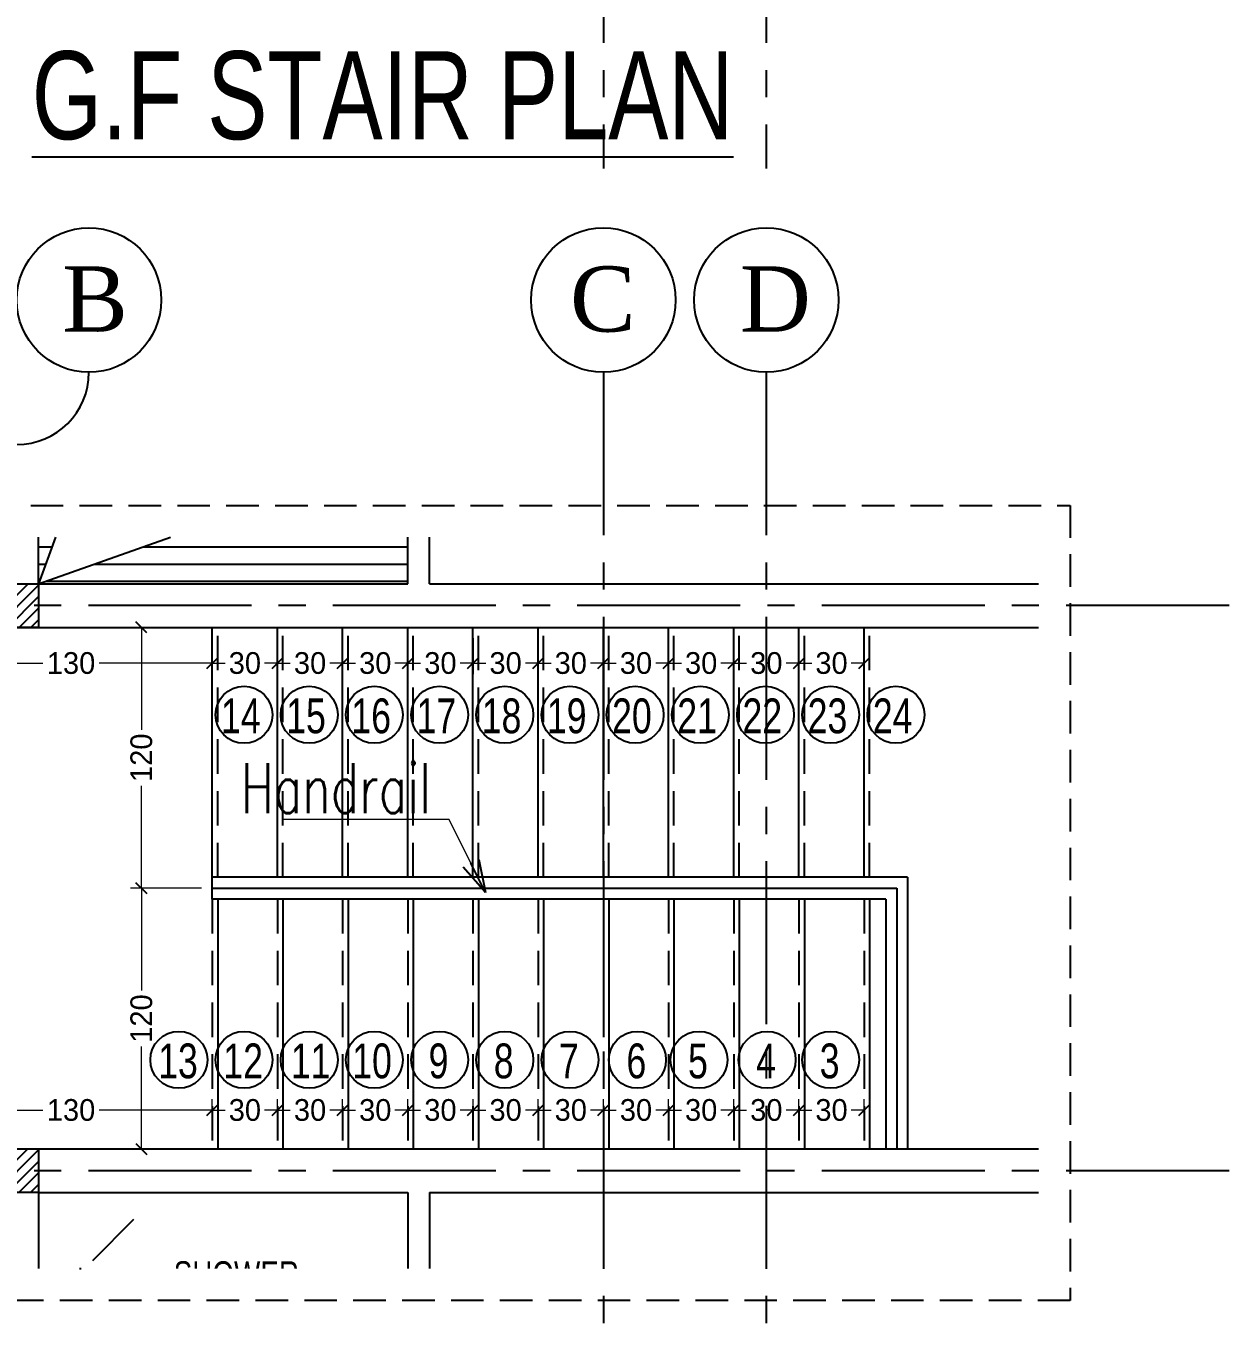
# Model space of a CAD drawing. Header units: centimetres. Extents: x 7997 to 116674, y 1017 to 13844.
# Drawn here: x 83506 to 84060, y 9574 to 10170 of the extents above; entities that cross this region are included whole.
import ezdxf
from ezdxf.enums import TextEntityAlignment as Align
from ezdxf.xclip import XClip

# ---------------------------------------------------------------- set-up
doc = ezdxf.new("R2010")
doc.units = ezdxf.units.CM
doc.header["$LTSCALE"] = 200
doc.header["$XCLIPFRAME"] = 0
doc.header["$PDMODE"] = 2
for name, pattern in [('$1$HIDDEN2', [4.7625, 3.175, -1.5875]), ('A-106-Typical Floor Plan$0$HIDDEN', [0.375, 0.25, -0.125]), ('CENTER2', [1.125, 0.75, -0.125, 0.125, -0.125]), ('DASHED2', [0.375, 0.25, -0.125])]:
    doc.linetypes.add(name, pattern=pattern)
for name, color, linetype in [('$1$STEPS', 7, 'Continuous'), ('AXIS', 9, 'CENTER2'), ('BATH-FUR', 8, 'Continuous'), ('COL', 1, 'Continuous'), ('CPBRD-LINES', 11, 'Continuous'), ('DIM', 11, 'Continuous'), ('GRID', 9, 'DASHED2'), ('STEPS NUMBERING', 7, 'Continuous'), ('TXT', 6, 'Continuous'), ('ZZ', 240, 'Continuous')]:
    doc.layers.add(name, color=color, linetype=linetype)
doc.layers.add('TEXT', color=6, linetype='Continuous', lineweight=18)
doc.layers.add('WALL', color=3, linetype='Continuous', lineweight=25)
doc.styles.add('STYLE1', font='times.ttf')
doc.styles.add('STYLE5', font='romans.shx', dxfattribs={"width": 0.8})
doc.styles.add('style8', font='swisscl.ttf', dxfattribs={"width": 0.8})
doc.styles.add('T2', font='')
doc.styles.get('T2').set_extended_font_data('Elisia')
doc.dimstyles.new('NORMAL', dxfattribs={"dimtxt": 18, "dimasz": 5, "dimexe": 5, "dimexo": 5, "dimgap": 1, "dimtad": 0, "dimdec": 0, "dimdsep": 46, "dimtxsty": 'T2', "dimblk1": 'OBLIQUE', "dimblk2": 'OBLIQUE', "dimsah": 1, "dimcen": 0.09, "dimclrd": 4, "dimclre": 4, "dimclrt": 6, "dimadec": 0, "dimazin": 0, "dimtfac": 1, "dimtdec": 0, "dimtofl": 0, "dimtmove": 1, "dimatfit": 2, "dimldrblk": 'OPEN30', "dimfxl": 0, "dimtolj": 1, "dimtzin": 0, "dimlwd": 5, "dimlwe": 5, "dimarcsym": 0})
doc.dimstyles.new('NORMAL-1', dxfattribs={"dimtxt": 10, "dimasz": 5, "dimexe": 5, "dimexo": 5, "dimgap": 1, "dimtad": 0, "dimdec": 0, "dimdsep": 46, "dimtxsty": 'T2', "dimblk1": 'OBLIQUE', "dimblk2": 'OBLIQUE', "dimsah": 1, "dimcen": 0.09, "dimclrd": 4, "dimclre": 4, "dimclrt": 6, "dimadec": 0, "dimazin": 0, "dimtfac": 1, "dimtdec": 0, "dimtofl": 0, "dimtmove": 1, "dimatfit": 3, "dimldrblk": 'OPEN30', "dimfxl": 0, "dimtolj": 1, "dimtzin": 0, "dimlwd": 5, "dimlwe": 5, "dimarcsym": 0})
pattern_1 = [(360, (-18575.255, 12335.017), (9e-15, 7.9375), [])]
pattern_2 = [(45, (-33014.8116, -54636.4848), (-2.65165043, 2.65165043), [])]

# ---------------------------------------------------------------- blocks, each defined once
blk = doc.blocks.new('_OBLIQUE')
at = {"color": 0, "linetype": 'ByBlock'}
blk.add_line((-0.5, -0.5), (0.5, 0.5), dxfattribs=at)
blk = doc.blocks.new('*D626')
at = {"layer": 'Defpoints', "color": 0, "transparency": 16777216}
for p in [(83591.67, 9670.78), (83461.67, 9652.91), (83591.67, 9652.91)]:
    blk.add_point(p, dxfattribs=at)
at = {"layer": 'DIM', "color": 4, "lineweight": 5, "transparency": 16777216}
for p, q in [((83461.67, 9657.91), (83461.67, 9675.78)), ((83591.67, 9657.91), (83591.67, 9675.78)), ((83461.67, 9670.78), (83513.76, 9670.78)), ((83591.67, 9670.78), (83539.57, 9670.78))]:
    blk.add_line(p, q, dxfattribs=at)
at = {"layer": 'DIM', "color": 4, "lineweight": 5, "transparency": 16777216, "xscale": 5, "yscale": 5, "zscale": 5, "rotation": 180}
blk.add_blockref('_OBLIQUE', (83461.67, 9670.78), dxfattribs=at)
at = {"layer": 'DIM', "color": 4, "lineweight": 5, "transparency": 16777216, "xscale": 5, "yscale": 5, "zscale": 5}
blk.add_blockref('_OBLIQUE', (83591.67, 9670.78), dxfattribs=at)
at = {"layer": 'DIM', "color": 6, "transparency": 16777216, "insert": (83526.67, 9670.78), "char_height": 10, "attachment_point": 5, "style": 'T2'}
blk.add_mtext('\\A1;130', dxfattribs=at)
blk = doc.blocks.new('_Open30')
at = {"color": 0, "linetype": 'ByBlock', "lineweight": -2}
for p, q in [((-1, 0.268), (0, 0)), ((0, 0), (-1, -0.268)), ((0, 0), (-1, 0))]:
    blk.add_line(p, q, dxfattribs=at)
blk = doc.blocks.new('*D627')
at = {"layer": 'Defpoints', "color": 0, "transparency": 16777216}
for p in [(83621.67, 9670.78), (83591.67, 9652.91), (83621.67, 9652.91)]:
    blk.add_point(p, dxfattribs=at)
at = {"layer": 'DIM', "color": 4, "lineweight": 5, "transparency": 16777216}
for p, q in [((83591.67, 9657.91), (83591.67, 9675.78)), ((83621.67, 9657.91), (83621.67, 9675.78)), ((83591.67, 9670.78), (83597.57, 9670.78)), ((83621.67, 9670.78), (83615.76, 9670.78))]:
    blk.add_line(p, q, dxfattribs=at)
at = {"layer": 'DIM', "color": 4, "lineweight": 5, "transparency": 16777216, "xscale": 5, "yscale": 5, "zscale": 5, "rotation": 180}
blk.add_blockref('_OBLIQUE', (83591.67, 9670.78), dxfattribs=at)
at = {"layer": 'DIM', "color": 4, "lineweight": 5, "transparency": 16777216, "xscale": 5, "yscale": 5, "zscale": 5}
blk.add_blockref('_OBLIQUE', (83621.67, 9670.78), dxfattribs=at)
at = {"layer": 'DIM', "color": 6, "transparency": 16777216, "insert": (83606.67, 9670.78), "char_height": 10, "attachment_point": 5, "style": 'T2'}
blk.add_mtext('\\A1;30', dxfattribs=at)
blk = doc.blocks.new('*D628')
at = {"layer": 'Defpoints', "color": 0, "transparency": 16777216}
for p in [(83651.67, 9670.78), (83621.67, 9652.91), (83651.67, 9652.91)]:
    blk.add_point(p, dxfattribs=at)
at = {"layer": 'DIM', "color": 4, "lineweight": 5, "transparency": 16777216}
for p, q in [((83621.67, 9657.91), (83621.67, 9675.78)), ((83651.67, 9657.91), (83651.67, 9675.78)), ((83621.67, 9670.78), (83627.57, 9670.78)), ((83651.67, 9670.78), (83645.76, 9670.78))]:
    blk.add_line(p, q, dxfattribs=at)
at = {"layer": 'DIM', "color": 4, "lineweight": 5, "transparency": 16777216, "xscale": 5, "yscale": 5, "zscale": 5, "rotation": 180}
blk.add_blockref('_OBLIQUE', (83621.67, 9670.78), dxfattribs=at)
at = {"layer": 'DIM', "color": 4, "lineweight": 5, "transparency": 16777216, "xscale": 5, "yscale": 5, "zscale": 5}
blk.add_blockref('_OBLIQUE', (83651.67, 9670.78), dxfattribs=at)
at = {"layer": 'DIM', "color": 6, "transparency": 16777216, "insert": (83636.67, 9670.78), "char_height": 10, "attachment_point": 5, "style": 'T2'}
blk.add_mtext('\\A1;30', dxfattribs=at)
blk = doc.blocks.new('*D629')
at = {"layer": 'Defpoints', "color": 0, "transparency": 16777216}
for p in [(83681.67, 9670.78), (83651.67, 9652.91), (83681.67, 9652.91)]:
    blk.add_point(p, dxfattribs=at)
at = {"layer": 'DIM', "color": 4, "lineweight": 5, "transparency": 16777216}
for p, q in [((83651.67, 9657.91), (83651.67, 9675.78)), ((83681.67, 9657.91), (83681.67, 9675.78)), ((83651.67, 9670.78), (83657.57, 9670.78)), ((83681.67, 9670.78), (83675.76, 9670.78))]:
    blk.add_line(p, q, dxfattribs=at)
at = {"layer": 'DIM', "color": 4, "lineweight": 5, "transparency": 16777216, "xscale": 5, "yscale": 5, "zscale": 5, "rotation": 180}
blk.add_blockref('_OBLIQUE', (83651.67, 9670.78), dxfattribs=at)
at = {"layer": 'DIM', "color": 4, "lineweight": 5, "transparency": 16777216, "xscale": 5, "yscale": 5, "zscale": 5}
blk.add_blockref('_OBLIQUE', (83681.67, 9670.78), dxfattribs=at)
at = {"layer": 'DIM', "color": 6, "transparency": 16777216, "insert": (83666.67, 9670.78), "char_height": 10, "attachment_point": 5, "style": 'T2'}
blk.add_mtext('\\A1;30', dxfattribs=at)
blk = doc.blocks.new('*D630')
at = {"layer": 'Defpoints', "color": 0, "transparency": 16777216}
for p in [(83711.67, 9670.78), (83681.67, 9652.91), (83711.67, 9652.91)]:
    blk.add_point(p, dxfattribs=at)
at = {"layer": 'DIM', "color": 4, "lineweight": 5, "transparency": 16777216}
for p, q in [((83681.67, 9657.91), (83681.67, 9675.78)), ((83711.67, 9657.91), (83711.67, 9675.78)), ((83681.67, 9670.78), (83687.57, 9670.78)), ((83711.67, 9670.78), (83705.76, 9670.78))]:
    blk.add_line(p, q, dxfattribs=at)
at = {"layer": 'DIM', "color": 4, "lineweight": 5, "transparency": 16777216, "xscale": 5, "yscale": 5, "zscale": 5, "rotation": 180}
blk.add_blockref('_OBLIQUE', (83681.67, 9670.78), dxfattribs=at)
at = {"layer": 'DIM', "color": 4, "lineweight": 5, "transparency": 16777216, "xscale": 5, "yscale": 5, "zscale": 5}
blk.add_blockref('_OBLIQUE', (83711.67, 9670.78), dxfattribs=at)
at = {"layer": 'DIM', "color": 6, "transparency": 16777216, "insert": (83696.67, 9670.78), "char_height": 10, "attachment_point": 5, "style": 'T2'}
blk.add_mtext('\\A1;30', dxfattribs=at)
blk = doc.blocks.new('*D631')
at = {"layer": 'Defpoints', "color": 0, "transparency": 16777216}
for p in [(83741.67, 9670.78), (83711.67, 9652.91), (83741.67, 9652.91)]:
    blk.add_point(p, dxfattribs=at)
at = {"layer": 'DIM', "color": 4, "lineweight": 5, "transparency": 16777216}
for p, q in [((83711.67, 9657.91), (83711.67, 9675.78)), ((83741.67, 9657.91), (83741.67, 9675.78)), ((83711.67, 9670.78), (83717.57, 9670.78)), ((83741.67, 9670.78), (83735.76, 9670.78))]:
    blk.add_line(p, q, dxfattribs=at)
at = {"layer": 'DIM', "color": 4, "lineweight": 5, "transparency": 16777216, "xscale": 5, "yscale": 5, "zscale": 5, "rotation": 180}
blk.add_blockref('_OBLIQUE', (83711.67, 9670.78), dxfattribs=at)
at = {"layer": 'DIM', "color": 4, "lineweight": 5, "transparency": 16777216, "xscale": 5, "yscale": 5, "zscale": 5}
blk.add_blockref('_OBLIQUE', (83741.67, 9670.78), dxfattribs=at)
at = {"layer": 'DIM', "color": 6, "transparency": 16777216, "insert": (83726.67, 9670.78), "char_height": 10, "attachment_point": 5, "style": 'T2'}
blk.add_mtext('\\A1;30', dxfattribs=at)
blk = doc.blocks.new('*D632')
at = {"layer": 'Defpoints', "color": 0, "transparency": 16777216}
for p in [(83771.67, 9670.78), (83741.67, 9652.91), (83771.67, 9652.91)]:
    blk.add_point(p, dxfattribs=at)
at = {"layer": 'DIM', "color": 4, "lineweight": 5, "transparency": 16777216}
for p, q in [((83741.67, 9657.91), (83741.67, 9675.78)), ((83771.67, 9657.91), (83771.67, 9675.78)), ((83741.67, 9670.78), (83747.57, 9670.78)), ((83771.67, 9670.78), (83765.76, 9670.78))]:
    blk.add_line(p, q, dxfattribs=at)
at = {"layer": 'DIM', "color": 4, "lineweight": 5, "transparency": 16777216, "xscale": 5, "yscale": 5, "zscale": 5, "rotation": 180}
blk.add_blockref('_OBLIQUE', (83741.67, 9670.78), dxfattribs=at)
at = {"layer": 'DIM', "color": 4, "lineweight": 5, "transparency": 16777216, "xscale": 5, "yscale": 5, "zscale": 5}
blk.add_blockref('_OBLIQUE', (83771.67, 9670.78), dxfattribs=at)
at = {"layer": 'DIM', "color": 6, "transparency": 16777216, "insert": (83756.67, 9670.78), "char_height": 10, "attachment_point": 5, "style": 'T2'}
blk.add_mtext('\\A1;30', dxfattribs=at)
blk = doc.blocks.new('*D633')
at = {"layer": 'Defpoints', "color": 0, "transparency": 16777216}
for p in [(83801.67, 9670.78), (83771.67, 9652.91), (83801.67, 9652.91)]:
    blk.add_point(p, dxfattribs=at)
at = {"layer": 'DIM', "color": 4, "lineweight": 5, "transparency": 16777216}
for p, q in [((83771.67, 9657.91), (83771.67, 9675.78)), ((83801.67, 9657.91), (83801.67, 9675.78)), ((83771.67, 9670.78), (83777.57, 9670.78)), ((83801.67, 9670.78), (83795.76, 9670.78))]:
    blk.add_line(p, q, dxfattribs=at)
at = {"layer": 'DIM', "color": 4, "lineweight": 5, "transparency": 16777216, "xscale": 5, "yscale": 5, "zscale": 5, "rotation": 180}
blk.add_blockref('_OBLIQUE', (83771.67, 9670.78), dxfattribs=at)
at = {"layer": 'DIM', "color": 4, "lineweight": 5, "transparency": 16777216, "xscale": 5, "yscale": 5, "zscale": 5}
blk.add_blockref('_OBLIQUE', (83801.67, 9670.78), dxfattribs=at)
at = {"layer": 'DIM', "color": 6, "transparency": 16777216, "insert": (83786.67, 9670.78), "char_height": 10, "attachment_point": 5, "style": 'T2'}
blk.add_mtext('\\A1;30', dxfattribs=at)
blk = doc.blocks.new('*D634')
at = {"layer": 'Defpoints', "color": 0, "transparency": 16777216}
for p in [(83831.67, 9670.78), (83801.67, 9652.91), (83831.67, 9652.91)]:
    blk.add_point(p, dxfattribs=at)
at = {"layer": 'DIM', "color": 4, "lineweight": 5, "transparency": 16777216}
for p, q in [((83801.67, 9657.91), (83801.67, 9675.78)), ((83831.67, 9657.91), (83831.67, 9675.78)), ((83801.67, 9670.78), (83807.57, 9670.78)), ((83831.67, 9670.78), (83825.76, 9670.78))]:
    blk.add_line(p, q, dxfattribs=at)
at = {"layer": 'DIM', "color": 4, "lineweight": 5, "transparency": 16777216, "xscale": 5, "yscale": 5, "zscale": 5, "rotation": 180}
blk.add_blockref('_OBLIQUE', (83801.67, 9670.78), dxfattribs=at)
at = {"layer": 'DIM', "color": 4, "lineweight": 5, "transparency": 16777216, "xscale": 5, "yscale": 5, "zscale": 5}
blk.add_blockref('_OBLIQUE', (83831.67, 9670.78), dxfattribs=at)
at = {"layer": 'DIM', "color": 6, "transparency": 16777216, "insert": (83816.67, 9670.78), "char_height": 10, "attachment_point": 5, "style": 'T2'}
blk.add_mtext('\\A1;30', dxfattribs=at)
blk = doc.blocks.new('*D635')
at = {"layer": 'Defpoints', "color": 0, "transparency": 16777216}
for p in [(83861.67, 9670.78), (83831.67, 9652.91), (83861.67, 9652.91)]:
    blk.add_point(p, dxfattribs=at)
at = {"layer": 'DIM', "color": 4, "lineweight": 5, "transparency": 16777216}
for p, q in [((83831.67, 9657.91), (83831.67, 9675.78)), ((83861.67, 9657.91), (83861.67, 9675.78)), ((83831.67, 9670.78), (83837.57, 9670.78)), ((83861.67, 9670.78), (83855.76, 9670.78))]:
    blk.add_line(p, q, dxfattribs=at)
at = {"layer": 'DIM', "color": 4, "lineweight": 5, "transparency": 16777216, "xscale": 5, "yscale": 5, "zscale": 5, "rotation": 180}
blk.add_blockref('_OBLIQUE', (83831.67, 9670.78), dxfattribs=at)
at = {"layer": 'DIM', "color": 4, "lineweight": 5, "transparency": 16777216, "xscale": 5, "yscale": 5, "zscale": 5}
blk.add_blockref('_OBLIQUE', (83861.67, 9670.78), dxfattribs=at)
at = {"layer": 'DIM', "color": 6, "transparency": 16777216, "insert": (83846.67, 9670.78), "char_height": 10, "attachment_point": 5, "style": 'T2'}
blk.add_mtext('\\A1;30', dxfattribs=at)
blk = doc.blocks.new('*D636')
at = {"layer": 'Defpoints', "color": 0, "transparency": 16777216}
for p in [(83891.67, 9670.78), (83861.67, 9652.91), (83891.67, 9652.91)]:
    blk.add_point(p, dxfattribs=at)
at = {"layer": 'DIM', "color": 4, "lineweight": 5, "transparency": 16777216}
for p, q in [((83861.67, 9657.91), (83861.67, 9675.78)), ((83891.67, 9657.91), (83891.67, 9675.78)), ((83861.67, 9670.78), (83867.57, 9670.78)), ((83891.67, 9670.78), (83885.76, 9670.78))]:
    blk.add_line(p, q, dxfattribs=at)
at = {"layer": 'DIM', "color": 4, "lineweight": 5, "transparency": 16777216, "xscale": 5, "yscale": 5, "zscale": 5, "rotation": 180}
blk.add_blockref('_OBLIQUE', (83861.67, 9670.78), dxfattribs=at)
at = {"layer": 'DIM', "color": 4, "lineweight": 5, "transparency": 16777216, "xscale": 5, "yscale": 5, "zscale": 5}
blk.add_blockref('_OBLIQUE', (83891.67, 9670.78), dxfattribs=at)
at = {"layer": 'DIM', "color": 6, "transparency": 16777216, "insert": (83876.67, 9670.78), "char_height": 10, "attachment_point": 5, "style": 'T2'}
blk.add_mtext('\\A1;30', dxfattribs=at)
blk = doc.blocks.new('*D640')
at = {"layer": 'Defpoints', "color": 0, "transparency": 16777216}
for p in [(83461.67, 9892.91), (83591.67, 9892.91), (83461.67, 9876.43)]:
    blk.add_point(p, dxfattribs=at)
at = {"layer": 'DIM', "color": 4, "lineweight": 5, "transparency": 16777216}
for p, q in [((83461.67, 9887.91), (83461.67, 9871.43)), ((83591.67, 9887.91), (83591.67, 9871.43)), ((83461.67, 9876.43), (83513.76, 9876.43)), ((83591.67, 9876.43), (83539.57, 9876.43))]:
    blk.add_line(p, q, dxfattribs=at)
at = {"layer": 'DIM', "color": 4, "lineweight": 5, "transparency": 16777216, "xscale": 5, "yscale": 5, "zscale": 5, "rotation": 180}
blk.add_blockref('_OBLIQUE', (83461.67, 9876.43), dxfattribs=at)
at = {"layer": 'DIM', "color": 4, "lineweight": 5, "transparency": 16777216, "xscale": 5, "yscale": 5, "zscale": 5}
blk.add_blockref('_OBLIQUE', (83591.67, 9876.43), dxfattribs=at)
at = {"layer": 'DIM', "color": 6, "transparency": 16777216, "insert": (83526.67, 9876.43), "char_height": 10, "attachment_point": 5, "style": 'T2'}
blk.add_mtext('\\A1;130', dxfattribs=at)
blk = doc.blocks.new('*D641')
at = {"layer": 'Defpoints', "color": 0, "transparency": 16777216}
for p in [(83591.67, 9892.91), (83621.67, 9892.91), (83621.67, 9876.43)]:
    blk.add_point(p, dxfattribs=at)
at = {"layer": 'DIM', "color": 4, "lineweight": 5, "transparency": 16777216}
for p, q in [((83591.67, 9887.91), (83591.67, 9871.43)), ((83621.67, 9887.91), (83621.67, 9871.43)), ((83591.67, 9876.43), (83597.57, 9876.43)), ((83621.67, 9876.43), (83615.76, 9876.43))]:
    blk.add_line(p, q, dxfattribs=at)
at = {"layer": 'DIM', "color": 4, "lineweight": 5, "transparency": 16777216, "xscale": 5, "yscale": 5, "zscale": 5, "rotation": 180}
blk.add_blockref('_OBLIQUE', (83591.67, 9876.43), dxfattribs=at)
at = {"layer": 'DIM', "color": 4, "lineweight": 5, "transparency": 16777216, "xscale": 5, "yscale": 5, "zscale": 5}
blk.add_blockref('_OBLIQUE', (83621.67, 9876.43), dxfattribs=at)
at = {"layer": 'DIM', "color": 6, "transparency": 16777216, "insert": (83606.67, 9876.43), "char_height": 10, "attachment_point": 5, "style": 'T2'}
blk.add_mtext('\\A1;30', dxfattribs=at)
blk = doc.blocks.new('*D642')
at = {"layer": 'Defpoints', "color": 0, "transparency": 16777216}
for p in [(83621.67, 9892.91), (83651.67, 9892.91), (83651.67, 9876.43)]:
    blk.add_point(p, dxfattribs=at)
at = {"layer": 'DIM', "color": 4, "lineweight": 5, "transparency": 16777216}
for p, q in [((83621.67, 9887.91), (83621.67, 9871.43)), ((83651.67, 9887.91), (83651.67, 9871.43)), ((83621.67, 9876.43), (83627.57, 9876.43)), ((83651.67, 9876.43), (83645.76, 9876.43))]:
    blk.add_line(p, q, dxfattribs=at)
at = {"layer": 'DIM', "color": 4, "lineweight": 5, "transparency": 16777216, "xscale": 5, "yscale": 5, "zscale": 5, "rotation": 180}
blk.add_blockref('_OBLIQUE', (83621.67, 9876.43), dxfattribs=at)
at = {"layer": 'DIM', "color": 4, "lineweight": 5, "transparency": 16777216, "xscale": 5, "yscale": 5, "zscale": 5}
blk.add_blockref('_OBLIQUE', (83651.67, 9876.43), dxfattribs=at)
at = {"layer": 'DIM', "color": 6, "transparency": 16777216, "insert": (83636.67, 9876.43), "char_height": 10, "attachment_point": 5, "style": 'T2'}
blk.add_mtext('\\A1;30', dxfattribs=at)
blk = doc.blocks.new('*D643')
at = {"layer": 'Defpoints', "color": 0, "transparency": 16777216}
for p in [(83651.67, 9892.91), (83681.67, 9892.91), (83681.67, 9876.43)]:
    blk.add_point(p, dxfattribs=at)
at = {"layer": 'DIM', "color": 4, "lineweight": 5, "transparency": 16777216}
for p, q in [((83651.67, 9887.91), (83651.67, 9871.43)), ((83681.67, 9887.91), (83681.67, 9871.43)), ((83651.67, 9876.43), (83657.57, 9876.43)), ((83681.67, 9876.43), (83675.76, 9876.43))]:
    blk.add_line(p, q, dxfattribs=at)
at = {"layer": 'DIM', "color": 4, "lineweight": 5, "transparency": 16777216, "xscale": 5, "yscale": 5, "zscale": 5, "rotation": 180}
blk.add_blockref('_OBLIQUE', (83651.67, 9876.43), dxfattribs=at)
at = {"layer": 'DIM', "color": 4, "lineweight": 5, "transparency": 16777216, "xscale": 5, "yscale": 5, "zscale": 5}
blk.add_blockref('_OBLIQUE', (83681.67, 9876.43), dxfattribs=at)
at = {"layer": 'DIM', "color": 6, "transparency": 16777216, "insert": (83666.67, 9876.43), "char_height": 10, "attachment_point": 5, "style": 'T2'}
blk.add_mtext('\\A1;30', dxfattribs=at)
blk = doc.blocks.new('*D644')
at = {"layer": 'Defpoints', "color": 0, "transparency": 16777216}
for p in [(83681.67, 9892.91), (83711.67, 9892.91), (83711.67, 9876.43)]:
    blk.add_point(p, dxfattribs=at)
at = {"layer": 'DIM', "color": 4, "lineweight": 5, "transparency": 16777216}
for p, q in [((83681.67, 9887.91), (83681.67, 9871.43)), ((83711.67, 9887.91), (83711.67, 9871.43)), ((83681.67, 9876.43), (83687.57, 9876.43)), ((83711.67, 9876.43), (83705.76, 9876.43))]:
    blk.add_line(p, q, dxfattribs=at)
at = {"layer": 'DIM', "color": 4, "lineweight": 5, "transparency": 16777216, "xscale": 5, "yscale": 5, "zscale": 5, "rotation": 180}
blk.add_blockref('_OBLIQUE', (83681.67, 9876.43), dxfattribs=at)
at = {"layer": 'DIM', "color": 4, "lineweight": 5, "transparency": 16777216, "xscale": 5, "yscale": 5, "zscale": 5}
blk.add_blockref('_OBLIQUE', (83711.67, 9876.43), dxfattribs=at)
at = {"layer": 'DIM', "color": 6, "transparency": 16777216, "insert": (83696.67, 9876.43), "char_height": 10, "attachment_point": 5, "style": 'T2'}
blk.add_mtext('\\A1;30', dxfattribs=at)
blk = doc.blocks.new('*D645')
at = {"layer": 'Defpoints', "color": 0, "transparency": 16777216}
for p in [(83711.67, 9892.91), (83741.67, 9892.91), (83741.67, 9876.43)]:
    blk.add_point(p, dxfattribs=at)
at = {"layer": 'DIM', "color": 4, "lineweight": 5, "transparency": 16777216}
for p, q in [((83711.67, 9887.91), (83711.67, 9871.43)), ((83741.67, 9887.91), (83741.67, 9871.43)), ((83711.67, 9876.43), (83717.57, 9876.43)), ((83741.67, 9876.43), (83735.76, 9876.43))]:
    blk.add_line(p, q, dxfattribs=at)
at = {"layer": 'DIM', "color": 4, "lineweight": 5, "transparency": 16777216, "xscale": 5, "yscale": 5, "zscale": 5, "rotation": 180}
blk.add_blockref('_OBLIQUE', (83711.67, 9876.43), dxfattribs=at)
at = {"layer": 'DIM', "color": 4, "lineweight": 5, "transparency": 16777216, "xscale": 5, "yscale": 5, "zscale": 5}
blk.add_blockref('_OBLIQUE', (83741.67, 9876.43), dxfattribs=at)
at = {"layer": 'DIM', "color": 6, "transparency": 16777216, "insert": (83726.67, 9876.43), "char_height": 10, "attachment_point": 5, "style": 'T2'}
blk.add_mtext('\\A1;30', dxfattribs=at)
blk = doc.blocks.new('*D646')
at = {"layer": 'Defpoints', "color": 0, "transparency": 16777216}
for p in [(83741.67, 9892.91), (83771.67, 9892.91), (83771.67, 9876.43)]:
    blk.add_point(p, dxfattribs=at)
at = {"layer": 'DIM', "color": 4, "lineweight": 5, "transparency": 16777216}
for p, q in [((83741.67, 9887.91), (83741.67, 9871.43)), ((83771.67, 9887.91), (83771.67, 9871.43)), ((83741.67, 9876.43), (83747.57, 9876.43)), ((83771.67, 9876.43), (83765.76, 9876.43))]:
    blk.add_line(p, q, dxfattribs=at)
at = {"layer": 'DIM', "color": 4, "lineweight": 5, "transparency": 16777216, "xscale": 5, "yscale": 5, "zscale": 5, "rotation": 180}
blk.add_blockref('_OBLIQUE', (83741.67, 9876.43), dxfattribs=at)
at = {"layer": 'DIM', "color": 4, "lineweight": 5, "transparency": 16777216, "xscale": 5, "yscale": 5, "zscale": 5}
blk.add_blockref('_OBLIQUE', (83771.67, 9876.43), dxfattribs=at)
at = {"layer": 'DIM', "color": 6, "transparency": 16777216, "insert": (83756.67, 9876.43), "char_height": 10, "attachment_point": 5, "style": 'T2'}
blk.add_mtext('\\A1;30', dxfattribs=at)
blk = doc.blocks.new('*D647')
at = {"layer": 'Defpoints', "color": 0, "transparency": 16777216}
for p in [(83771.67, 9892.91), (83801.67, 9892.91), (83801.67, 9876.43)]:
    blk.add_point(p, dxfattribs=at)
at = {"layer": 'DIM', "color": 4, "lineweight": 5, "transparency": 16777216}
for p, q in [((83771.67, 9887.91), (83771.67, 9871.43)), ((83801.67, 9887.91), (83801.67, 9871.43)), ((83771.67, 9876.43), (83777.57, 9876.43)), ((83801.67, 9876.43), (83795.76, 9876.43))]:
    blk.add_line(p, q, dxfattribs=at)
at = {"layer": 'DIM', "color": 4, "lineweight": 5, "transparency": 16777216, "xscale": 5, "yscale": 5, "zscale": 5, "rotation": 180}
blk.add_blockref('_OBLIQUE', (83771.67, 9876.43), dxfattribs=at)
at = {"layer": 'DIM', "color": 4, "lineweight": 5, "transparency": 16777216, "xscale": 5, "yscale": 5, "zscale": 5}
blk.add_blockref('_OBLIQUE', (83801.67, 9876.43), dxfattribs=at)
at = {"layer": 'DIM', "color": 6, "transparency": 16777216, "insert": (83786.67, 9876.43), "char_height": 10, "attachment_point": 5, "style": 'T2'}
blk.add_mtext('\\A1;30', dxfattribs=at)
blk = doc.blocks.new('*D648')
at = {"layer": 'Defpoints', "color": 0, "transparency": 16777216}
for p in [(83801.67, 9892.91), (83831.67, 9892.91), (83831.67, 9876.43)]:
    blk.add_point(p, dxfattribs=at)
at = {"layer": 'DIM', "color": 4, "lineweight": 5, "transparency": 16777216}
for p, q in [((83801.67, 9887.91), (83801.67, 9871.43)), ((83831.67, 9887.91), (83831.67, 9871.43)), ((83801.67, 9876.43), (83807.57, 9876.43)), ((83831.67, 9876.43), (83825.76, 9876.43))]:
    blk.add_line(p, q, dxfattribs=at)
at = {"layer": 'DIM', "color": 4, "lineweight": 5, "transparency": 16777216, "xscale": 5, "yscale": 5, "zscale": 5, "rotation": 180}
blk.add_blockref('_OBLIQUE', (83801.67, 9876.43), dxfattribs=at)
at = {"layer": 'DIM', "color": 4, "lineweight": 5, "transparency": 16777216, "xscale": 5, "yscale": 5, "zscale": 5}
blk.add_blockref('_OBLIQUE', (83831.67, 9876.43), dxfattribs=at)
at = {"layer": 'DIM', "color": 6, "transparency": 16777216, "insert": (83816.67, 9876.43), "char_height": 10, "attachment_point": 5, "style": 'T2'}
blk.add_mtext('\\A1;30', dxfattribs=at)
blk = doc.blocks.new('*D649')
at = {"layer": 'Defpoints', "color": 0, "transparency": 16777216}
for p in [(83831.67, 9892.91), (83861.67, 9892.91), (83861.67, 9876.43)]:
    blk.add_point(p, dxfattribs=at)
at = {"layer": 'DIM', "color": 4, "lineweight": 5, "transparency": 16777216}
for p, q in [((83831.67, 9887.91), (83831.67, 9871.43)), ((83861.67, 9887.91), (83861.67, 9871.43)), ((83831.67, 9876.43), (83837.57, 9876.43)), ((83861.67, 9876.43), (83855.76, 9876.43))]:
    blk.add_line(p, q, dxfattribs=at)
at = {"layer": 'DIM', "color": 4, "lineweight": 5, "transparency": 16777216, "xscale": 5, "yscale": 5, "zscale": 5, "rotation": 180}
blk.add_blockref('_OBLIQUE', (83831.67, 9876.43), dxfattribs=at)
at = {"layer": 'DIM', "color": 4, "lineweight": 5, "transparency": 16777216, "xscale": 5, "yscale": 5, "zscale": 5}
blk.add_blockref('_OBLIQUE', (83861.67, 9876.43), dxfattribs=at)
at = {"layer": 'DIM', "color": 6, "transparency": 16777216, "insert": (83846.67, 9876.43), "char_height": 10, "attachment_point": 5, "style": 'T2'}
blk.add_mtext('\\A1;30', dxfattribs=at)
blk = doc.blocks.new('*D650')
at = {"layer": 'Defpoints', "color": 0, "transparency": 16777216}
for p in [(83861.67, 9892.91), (83891.67, 9892.91), (83891.67, 9876.43)]:
    blk.add_point(p, dxfattribs=at)
at = {"layer": 'DIM', "color": 4, "lineweight": 5, "transparency": 16777216}
for p, q in [((83861.67, 9887.91), (83861.67, 9871.43)), ((83891.67, 9887.91), (83891.67, 9871.43)), ((83861.67, 9876.43), (83867.57, 9876.43)), ((83891.67, 9876.43), (83885.76, 9876.43))]:
    blk.add_line(p, q, dxfattribs=at)
at = {"layer": 'DIM', "color": 4, "lineweight": 5, "transparency": 16777216, "xscale": 5, "yscale": 5, "zscale": 5, "rotation": 180}
blk.add_blockref('_OBLIQUE', (83861.67, 9876.43), dxfattribs=at)
at = {"layer": 'DIM', "color": 4, "lineweight": 5, "transparency": 16777216, "xscale": 5, "yscale": 5, "zscale": 5}
blk.add_blockref('_OBLIQUE', (83891.67, 9876.43), dxfattribs=at)
at = {"layer": 'DIM', "color": 6, "transparency": 16777216, "insert": (83876.67, 9876.43), "char_height": 10, "attachment_point": 5, "style": 'T2'}
blk.add_mtext('\\A1;30', dxfattribs=at)
blk = doc.blocks.new('02-GROUND FLOOR PLAN-selattin', base_point=(28755.36, 25545.28))
at = {"layer": 'WALL'}
blk.add_line((27735.36, 24690.28), (27735.36, 24550.28), dxfattribs=at)
blk = doc.blocks.new('06-FF COLUMNS-Essa', base_point=(38719.86, 8657))
at = {"layer": 'COL', "ltscale": 0.05}
h = blk.add_hatch(dxfattribs=at)
h.set_pattern_fill('ANSI31', color=8, scale=30)
h.set_pattern_definition(pattern_2)
h.paths.add_polyline_path([(38769.86, 9587), (38699.86, 9587), (38699.86, 9607), (38769.86, 9607)])
h = blk.add_hatch(dxfattribs=at)
h.set_pattern_fill('ANSI31', color=8, scale=30)
h.set_pattern_definition(pattern_2)
h.paths.add_polyline_path([(38769.86, 9327), (38699.86, 9327), (38699.86, 9347), (38769.86, 9347)])
at = {"layer": 'COL'}
for points in [[(38769.86, 9587), (38699.86, 9587), (38699.86, 9607), (38769.86, 9607)], [(38769.86, 9327), (38699.86, 9327), (38699.86, 9347), (38769.86, 9347)]]:
    blk.add_lwpolyline(points, close=True, dxfattribs=at)
blk = doc.blocks.new('03-FIRST FLOOR PLAN-selattin', base_point=(31015.73, 25621.5))
at = {"layer": 'CPBRD-LINES'}
h = blk.add_hatch(dxfattribs=at)
h.set_pattern_fill('ANSI31', color=256, scale=2.5, angle=315, style=0)
h.set_pattern_definition(pattern_1)
h.paths.add_polyline_path([(29995.73, 25026.5), (30055.73, 25191.5), (29995.73, 25191.5)])
h = blk.add_hatch(dxfattribs=at)
h.set_pattern_fill('ANSI31', color=256, scale=2.5, angle=315, style=0)
h.set_pattern_definition(pattern_1)
h.paths.add_polyline_path([(30165.73, 25086.5), (29995.73, 25026.5), (30165.73, 25026.5)])
at = {"layer": '$1$STEPS'}
for p, q in [((30075.73, 24891.5), (30075.73, 25006.5)), ((30105.73, 24891.5), (30105.73, 25006.5)), ((30135.73, 24891.5), (30135.73, 25006.5)), ((30165.73, 24891.5), (30165.73, 25006.5)), ((30195.73, 24891.5), (30195.73, 25006.5)), ((30225.73, 24891.5), (30225.73, 25006.5)), ((30255.73, 24891.5), (30255.73, 25006.5)), ((30285.73, 24891.5), (30285.73, 25006.5)), ((30315.73, 24891.5), (30315.73, 25006.5)), ((30345.73, 24891.5), (30345.73, 25006.5)), ((30375.73, 24891.5), (30375.73, 25006.5)), ((30390.73, 24886.5), (30390.73, 24766.5)), ((30395.73, 24891.5), (30395.73, 24766.5)), ((30078.23, 24881.5), (30078.23, 24766.5)), ((30108.23, 24881.5), (30108.23, 24766.5)), ((30138.23, 24881.5), (30138.23, 24766.5)), ((30168.23, 24881.5), (30168.23, 24766.5)), ((30198.23, 24881.5), (30198.23, 24766.5)), ((30228.23, 24881.5), (30228.23, 24766.5)), ((30258.23, 24881.5), (30258.23, 24766.5)), ((30288.23, 24881.5), (30288.23, 24766.5)), ((30318.23, 24881.5), (30318.23, 24766.5)), ((30348.23, 24881.5), (30348.23, 24766.5)), ((30378.23, 24881.5), (30378.23, 24766.5)), ((30385.73, 24881.5), (30385.73, 24766.5))]:
    blk.add_line(p, q, dxfattribs=at)
at = {"layer": '$1$STEPS', "color": 8, "linetype": '$1$HIDDEN2', "ltscale": 0.025}
for p, q in [((30078.23, 24891.5), (30078.23, 25006.5)), ((30108.23, 24891.5), (30108.23, 25006.5)), ((30138.23, 24891.5), (30138.23, 25006.5)), ((30168.23, 24891.5), (30168.23, 25006.5)), ((30198.23, 24891.5), (30198.23, 25006.5)), ((30228.23, 24891.5), (30228.23, 25006.5)), ((30258.23, 24891.5), (30258.23, 25006.5)), ((30288.23, 24891.5), (30288.23, 25006.5)), ((30318.23, 24891.5), (30318.23, 25006.5)), ((30348.23, 24891.5), (30348.23, 25006.5)), ((30378.23, 24891.5), (30378.23, 25006.5)), ((30075.73, 24881.5), (30075.73, 24766.5)), ((30105.73, 24881.5), (30105.73, 24766.5)), ((30135.73, 24881.5), (30135.73, 24766.5)), ((30165.73, 24881.5), (30165.73, 24766.5)), ((30195.73, 24881.5), (30195.73, 24766.5)), ((30225.73, 24881.5), (30225.73, 24766.5)), ((30255.73, 24881.5), (30255.73, 24766.5)), ((30285.73, 24881.5), (30285.73, 24766.5)), ((30315.73, 24881.5), (30315.73, 24766.5)), ((30345.73, 24881.5), (30345.73, 24766.5)), ((30375.73, 24881.5), (30375.73, 24766.5))]:
    blk.add_line(p, q, dxfattribs=at)
at = {"layer": '$1$STEPS', "ltscale": 0.025}
for p, q in [((30075.73, 24881.5), (30075.73, 24891.5)), ((30395.73, 24891.5), (30075.73, 24891.5)), ((30075.73, 24886.5), (30390.73, 24886.5)), ((30385.73, 24881.5), (30075.73, 24881.5))]:
    blk.add_line(p, q, dxfattribs=at)
at = {"layer": 'BATH-FUR'}
blk.add_line((30020.7, 24715.25), (30039.57, 24734.12), dxfattribs=at)
blk.add_circle((30015.03, 24708.6), 2.88, dxfattribs=at)
at = {"layer": 'CPBRD-LINES'}
for p, q in [((30055.73, 25191.5), (29995.73, 25026.5)), ((29995.73, 25026.5), (30165.73, 25086.5))]:
    blk.add_line(p, q, dxfattribs=at)
at = {"layer": 'WALL'}
for p, q in [((29995.73, 25026.5), (29995.73, 25291.48)), ((30165.73, 25026.5), (30165.73, 25096.5)), ((30175.73, 25026.5), (30175.73, 25096.5)), ((29995.73, 25026.5), (30165.73, 25026.5)), ((30175.73, 25026.5), (30460.73, 25026.5)), ((29945.73, 25006.5), (30460.73, 25006.5)), ((29945.73, 24766.5), (30460.73, 24766.5)), ((29995.73, 24746.5), (30165.74, 24746.5)), ((29995.73, 24746.5), (29995.73, 24631.5)), ((30165.73, 24746.5), (30165.73, 24476.5)), ((30175.73, 24746.5), (30460.73, 24746.5)), ((30175.73, 24746.5), (30175.73, 24436.5))]:
    blk.add_line(p, q, dxfattribs=at)
at = {"color": 6, "ltscale": 2}
blk.add_blockref('06-FF COLUMNS-Essa', (29945.73, 24076.5), dxfattribs=at)
at = {"layer": 'TEXT', "style": 'style8'}
blk.add_text('SHOWER', height=12.5, dxfattribs=at).set_placement((30057.99, 24702.32))
blk = doc.blocks.new('*D1641')
at = {"layer": 'Defpoints', "color": 0, "transparency": 16777216}
for p in [(83559.05, 9772.91), (83591.67, 9772.91), (83591.67, 9652.91)]:
    blk.add_point(p, dxfattribs=at)
at = {"layer": 'DIM', "color": 4, "lineweight": 5, "transparency": 16777216}
for p, q in [((83586.67, 9772.91), (83554.05, 9772.91)), ((83559.05, 9772.91), (83559.05, 9725.82)), ((83559.05, 9652.91), (83559.05, 9700.01)), ((83586.67, 9652.91), (83554.05, 9652.91))]:
    blk.add_line(p, q, dxfattribs=at)
at = {"layer": 'DIM', "color": 4, "lineweight": 5, "transparency": 16777216, "xscale": 5, "yscale": 5, "zscale": 5}
for p, rotation in [((83559.05, 9772.91), 90), ((83559.05, 9652.91), 270)]:
    blk.add_blockref('_OBLIQUE', p, dxfattribs=dict(at, rotation=rotation))
at = {"layer": 'DIM', "color": 6, "transparency": 16777216, "insert": (83559.05, 9712.91), "char_height": 10, "attachment_point": 5, "rotation": 90, "style": 'T2'}
blk.add_mtext('\\A1;120', dxfattribs=at)
blk = doc.blocks.new('*D1642')
at = {"layer": 'Defpoints', "color": 0, "transparency": 16777216}
for p in [(83559.05, 9892.91), (83594.17, 9892.91), (83591.67, 9772.91)]:
    blk.add_point(p, dxfattribs=at)
at = {"layer": 'DIM', "color": 4, "lineweight": 5, "transparency": 16777216}
for p, q in [((83589.17, 9892.91), (83554.05, 9892.91)), ((83559.05, 9892.91), (83559.05, 9845.82)), ((83559.05, 9772.91), (83559.05, 9820.01)), ((83586.67, 9772.91), (83554.05, 9772.91))]:
    blk.add_line(p, q, dxfattribs=at)
at = {"layer": 'DIM', "color": 4, "lineweight": 5, "transparency": 16777216, "xscale": 5, "yscale": 5, "zscale": 5}
for p, rotation in [((83559.05, 9892.91), 90), ((83559.05, 9772.91), 270)]:
    blk.add_blockref('_OBLIQUE', p, dxfattribs=dict(at, rotation=rotation))
at = {"layer": 'DIM', "color": 6, "transparency": 16777216, "insert": (83559.05, 9832.91), "char_height": 10, "attachment_point": 5, "rotation": 90, "style": 'T2'}
blk.add_mtext('\\A1;120', dxfattribs=at)

msp = doc.modelspace()

# ---------------------------------------------------------------- linework, layer by layer
at = {"layer": 'AXIS', "ltscale": 0.5}
for p, q in [((83771.6667, 10686.8462), (83771.6667, 10104.0252)), ((83846.6667, 10686.8462), (83846.6667, 10104.0252)), ((83771.6667, 10010.2649), (83771.6667, 9510.1214)), ((83846.6667, 10010.2649), (83846.6667, 9510.1214)), ((84059.6588, 9902.9119), (83302.8554, 9902.9119)), ((84059.6588, 9642.9119), (83302.8554, 9642.9119))]:
    msp.add_line(p, q, dxfattribs=at)
at = {"layer": 'GRID', "linetype": 'Continuous', "ltscale": 150}
for centre in [(83534.9061, 10043.5042), (83771.6667, 10043.5042), (83846.6667, 10043.5042)]:
    msp.add_circle(centre, 33.2394, dxfattribs=at)
msp.add_arc((83501.6667, 10010.2649), 33.2394, 270, 0, dxfattribs=at)
at = {"layer": 'STEPS NUMBERING'}
for centre in [(83606.2892, 9852.6762), (83636.2892, 9852.6762), (83666.2892, 9852.6762), (83696.2892, 9852.6762), (83726.2892, 9852.6762), (83756.2892, 9852.6762), (83786.2892, 9852.6762), (83816.2892, 9852.6762), (83846.2892, 9852.6762), (83876.2892, 9852.6762), (83906.2892, 9852.6762), (83576.2892, 9693.9124), (83606.2892, 9693.9124), (83636.2892, 9693.9124), (83666.2892, 9693.9124), (83696.2892, 9693.9124), (83726.2892, 9693.9124), (83756.2892, 9693.9124), (83787.345, 9693.9124), (83815.6866, 9693.9124), (83847.0436, 9693.9124), (83876.2907, 9693.9124)]:
    msp.add_circle(centre, 13.1091, dxfattribs=at)
at = {"layer": 'WALL', "color": 8, "linetype": 'A-106-Typical Floor Plan$0$HIDDEN', "ltscale": 0.3}
msp.add_lwpolyline([(83373.0913, 9949.0292), (83986.5581, 9949.0292), (83986.5581, 9583.2221), (83373.0913, 9583.2221)], close=True, dxfattribs=at)
msp.add_lwpolyline([(83373.0913, 9949.0292), (83986.5581, 9949.0292), (83986.5581, 9583.2221), (83373.0913, 9583.2221)], close=True, dxfattribs=at)
msp.add_lwpolyline([(83373.0913, 9949.0292), (83986.5581, 9949.0292), (83986.5581, 9583.2221), (83373.0913, 9583.2221)], close=True, dxfattribs=at)

# ---------------------------------------------------------------- texts
at = {"layer": 'DIM', "color": 7, "linetype": 'ByBlock', "style": 'STYLE1'}
for s, p in [('B', (83522.6122, 10029.0068)), ('C', (83756.3171, 10029.0068)), ('D', (83834.4451, 10029.0068))]:
    msp.add_text(s, height=30, dxfattribs=at).set_placement(p)
at = {"layer": 'TEXT', "style": 'style8'}
for s, p in [('14', (83595.6904, 9844.1912)), ('15', (83625.6904, 9844.1912)), ('16', (83655.6904, 9844.1912)), ('17', (83685.6904, 9844.1912)), ('18', (83715.6904, 9844.1912)), ('19', (83745.6904, 9844.1912)), ('20', (83775.6904, 9844.1912)), ('21', (83805.6904, 9844.1912)), ('22', (83835.6904, 9844.1912)), ('23', (83865.6904, 9844.1912)), ('24', (83895.6904, 9844.1912)), ('13', (83566.769, 9685.4275)), ('12', (83596.769, 9685.4275)), ('11', (83627.8445, 9685.4275)), ('10', (83656.0913, 9685.4275)), ('9', (83691.2341, 9685.4275)), ('8', (83721.2341, 9685.4275)), ('7', (83751.2341, 9685.4275)), ('6', (83782.2899, 9685.4275)), ('5', (83810.6315, 9685.4275)), ('4', (83841.9885, 9685.4275)), ('3', (83871.2355, 9685.4275))]:
    msp.add_text(s, height=16, dxfattribs=at).set_placement(p)
at = {"layer": 'ZZ', "color": 7, "style": 'style8'}
msp.add_text('%%UG.F STAIR PLAN', height=40.5, dxfattribs=at).set_placement((83670.0826, 10137.7507), align=Align.MIDDLE_CENTER)

# ---------------------------------------------------------------- dimensions: what is measured, and where the dimension line sits
at = {"layer": 'DIM'}
for base, p1, p2, picture, middle in [((83461.6667, 9876.4255), (83591.6667, 9892.9119), (83461.6667, 9892.9119), '*D640', (83526.6667, 9876.4255)), ((83621.6667, 9876.4255), (83591.6667, 9892.9119), (83621.6667, 9892.9119), '*D641', (83606.6667, 9876.4255)), ((83651.6667, 9876.4255), (83621.6667, 9892.9119), (83651.6667, 9892.9119), '*D642', (83636.6667, 9876.4255)), ((83681.6667, 9876.4255), (83651.6667, 9892.9119), (83681.6667, 9892.9119), '*D643', (83666.6667, 9876.4255)), ((83711.6667, 9876.4255), (83681.6667, 9892.9119), (83711.6667, 9892.9119), '*D644', (83696.6667, 9876.4255)), ((83741.6667, 9876.4255), (83711.6667, 9892.9119), (83741.6667, 9892.9119), '*D645', (83726.6667, 9876.4255)), ((83771.6667, 9876.4255), (83741.6667, 9892.9119), (83771.6667, 9892.9119), '*D646', (83756.6667, 9876.4255)), ((83801.6667, 9876.4255), (83771.6667, 9892.9119), (83801.6667, 9892.9119), '*D647', (83786.6667, 9876.4255)), ((83831.6667, 9876.4255), (83801.6667, 9892.9119), (83831.6667, 9892.9119), '*D648', (83816.6667, 9876.4255)), ((83861.6667, 9876.4255), (83831.6667, 9892.9119), (83861.6667, 9892.9119), '*D649', (83846.6667, 9876.4255)), ((83891.6667, 9876.4255), (83861.6667, 9892.9119), (83891.6667, 9892.9119), '*D650', (83876.6667, 9876.4255)), ((83591.6667, 9670.7755), (83461.6667, 9652.9119), (83591.6667, 9652.9119), '*D626', (83526.6667, 9670.7755)), ((83621.6667, 9670.7755), (83591.6667, 9652.9119), (83621.6667, 9652.9119), '*D627', (83606.6667, 9670.7755)), ((83651.6667, 9670.7755), (83621.6667, 9652.9119), (83651.6667, 9652.9119), '*D628', (83636.6667, 9670.7755)), ((83681.6667, 9670.7755), (83651.6667, 9652.9119), (83681.6667, 9652.9119), '*D629', (83666.6667, 9670.7755)), ((83711.6667, 9670.7755), (83681.6667, 9652.9119), (83711.6667, 9652.9119), '*D630', (83696.6667, 9670.7755)), ((83741.6667, 9670.7755), (83711.6667, 9652.9119), (83741.6667, 9652.9119), '*D631', (83726.6667, 9670.7755)), ((83771.6667, 9670.7755), (83741.6667, 9652.9119), (83771.6667, 9652.9119), '*D632', (83756.6667, 9670.7755)), ((83801.6667, 9670.7755), (83771.6667, 9652.9119), (83801.6667, 9652.9119), '*D633', (83786.6667, 9670.7755)), ((83831.6667, 9670.7755), (83801.6667, 9652.9119), (83831.6667, 9652.9119), '*D634', (83816.6667, 9670.7755)), ((83861.6667, 9670.7755), (83831.6667, 9652.9119), (83861.6667, 9652.9119), '*D635', (83846.6667, 9670.7755)), ((83891.6667, 9670.7755), (83861.6667, 9652.9119), (83891.6667, 9652.9119), '*D636', (83876.6667, 9670.7755))]:
    dim = msp.add_linear_dim(base=base, p1=p1, p2=p2, dimstyle='NORMAL-1', dxfattribs=at)
    dim.commit()
    dim.dimension.update_dxf_attribs({"geometry": picture, "text_midpoint": middle})

# ---------------------------------------------------------------- next in the draw order: block references
at = {"layer": 'DIM', "linetype": 'Continuous'}
ref = msp.add_blockref('02-GROUND FLOOR PLAN-selattin', (84531.6667, 11101.8157), dxfattribs=at)
XClip(ref).set_block_clipping_path([(27609.3508637357, 24637.4356228939), (28195.602171027, 24971.7501340733)])
ref = msp.add_blockref('03-FIRST FLOOR PLAN-selattin', (84531.6667, 10507.9119), dxfattribs=at)
XClip(ref).set_block_clipping_path([(29871.7977699227, 24711.4551952267), (30455.9752705423, 25047.9729859541)])

# ---------------------------------------------------------------- next in the draw order: texts
at = {"layer": 'TXT', "style": 'STYLE5', "width": 0.7}
msp.add_text('Handrail', height=23.02695, dxfattribs=at).set_placement((83604.7496, 9807.4308))

# ---------------------------------------------------------------- next in the draw order: dimensions: what is measured, and where the dimension line sits
at = {"layer": 'DIM'}
for base, p1, p2, picture, middle in [((83559.0532, 9892.9119), (83591.6667, 9772.9119), (83594.1667, 9892.9119), '*D1642', (83559.0532, 9832.9119)), ((83559.0532, 9772.9119), (83591.6667, 9652.9119), (83591.6667, 9772.9119), '*D1641', (83559.0532, 9712.9119))]:
    dim = msp.add_linear_dim(base=base, p1=p1, p2=p2, angle=90, dimstyle='NORMAL-1', dxfattribs=at)
    dim.commit()
    dim.dimension.update_dxf_attribs({"geometry": picture, "text_midpoint": middle})

# ---------------------------------------------------------------- next in the draw order: leaders
at = {"layer": 'COL', "linetype": 'Continuous'}
msp.add_leader([(83717.3528, 9770.9138), (83700.7617, 9804.5448), (83624.5797, 9804.5448)], dimstyle='NORMAL', override={"dimasz": 15, "dimgap": 1, "dimtad": 0, "dimfxl": 0.05, "dimfxlon": 1}, dxfattribs=at)

doc.saveas('drawing.dxf')
